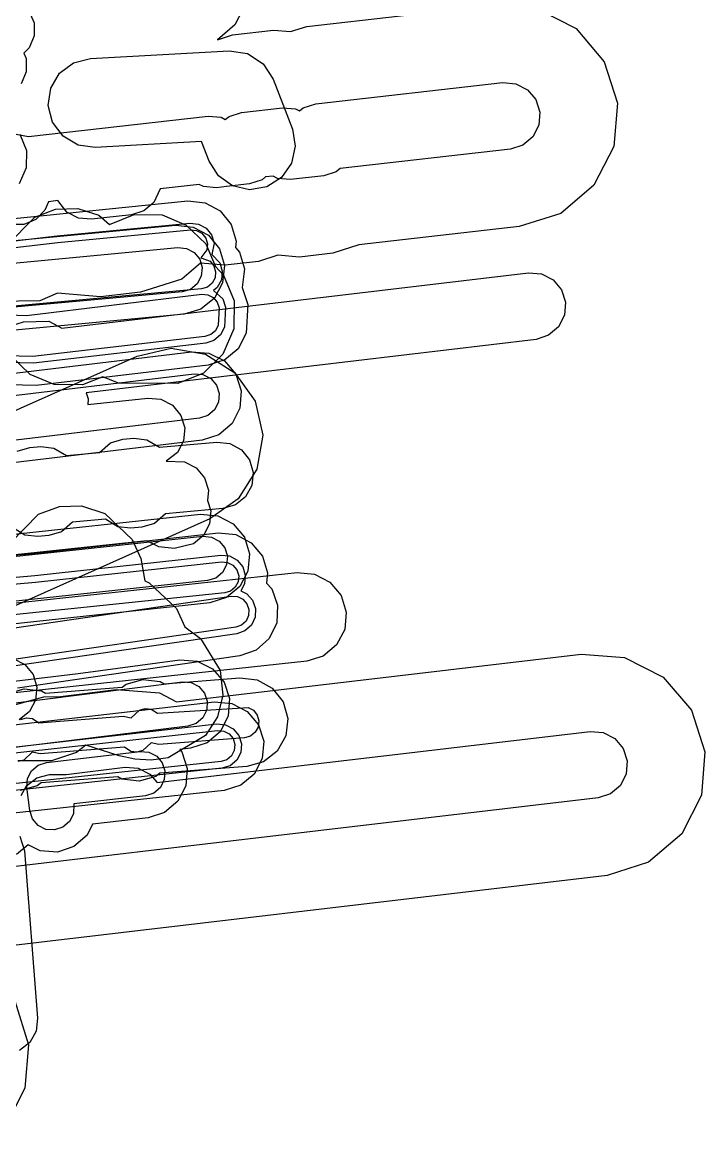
# Model space of a CAD drawing. Header units: metres. Extents: x 3158 to 3711, y 9867 to 11440.
# Drawn here: x 3309.95 to 3340.55, y 10279.9 to 10329.44 of the extents above; entities that cross this region are included whole.
import ezdxf

# ---------------------------------------------------------------- set-up
doc = ezdxf.new("R2010")
doc.units = ezdxf.units.M
doc.layers.add('AI_GREENING_EXCLUSIONS', color=1, linetype='Continuous')

msp = doc.modelspace()

# ---------------------------------------------------------------- linework, layer by layer
at = {"layer": 'AI_GREENING_EXCLUSIONS'}
for points in [[(3320.386, 10331.051), (3319.491, 10329.318), (3318.705, 10328.655), (3319.386, 10328.873), (3321.222, 10329.082), (3321.984, 10329.019), (3322.712, 10329.252), (3331.101, 10330.208)], [(3333.045, 10330.046), (3334.78, 10329.153), (3336.04, 10327.664), (3336.635, 10325.806), (3336.473, 10323.862), (3335.58, 10322.127), (3334.091, 10320.867), (3332.233, 10320.272), (3325.042, 10319.453), (3323.871, 10319.078), (3322.381, 10318.908), (3321.415, 10318.988), (3320.544, 10318.71), (3319.054, 10318.54), (3317.948, 10318.632), (3317.108, 10317.921), (3315.25, 10317.326), (3313.462, 10317.122), (3311.544, 10317.282), (3310.747, 10316.942), (3308.797, 10316.921)], [(3310.254, 10329.957), (3310.484, 10329.419), (3310.49, 10328.833), (3310.272, 10328.29), (3310.033, 10328.047), (3310.135, 10327.805), (3310.138, 10327.219), (3309.916, 10326.678)], [(3301.274, 10325.993), (3310.24, 10324.308), (3318.292, 10325.226), (3318.875, 10325.177), (3319.059, 10325.082), (3319.225, 10325.217), (3319.783, 10325.395), (3321.618, 10325.604), (3322.201, 10325.556), (3322.389, 10325.459), (3322.551, 10325.596), (3323.108, 10325.774), (3331.497, 10326.73), (3332.081, 10326.682), (3332.601, 10326.414), (3332.979, 10325.967), (3333.157, 10325.41), (3333.109, 10324.826), (3332.841, 10324.306), (3332.394, 10323.928), (3331.837, 10323.75), (3324.205, 10322.88), (3324.032, 10322.734), (3323.475, 10322.555), (3321.985, 10322.385), (3321.401, 10322.434), (3321.2, 10322.537), (3320.863, 10322.499), (3320.706, 10322.365), (3320.148, 10322.187), (3319.104, 10322.068), (3318.658, 10322.017), (3318.075, 10322.066), (3317.891, 10322.16), (3316.132, 10321.96), (3315.858, 10321.36), (3315.411, 10320.982), (3314.854, 10320.804), (3313.065, 10320.6), (3312.482, 10320.648), (3311.962, 10320.916), (3311.559, 10321.439), (3311.127, 10321.39), (3310.976, 10321.015), (3310.567, 10320.597), (3310.028, 10320.367), (3309.443, 10320.361)], [(3309.855, 10324.418), (3310.141, 10323.692), (3310.126, 10322.911), (3309.814, 10322.196)], [(3309.14, 10320.59), (3317.371, 10321.423), (3318.148, 10321.344), (3318.835, 10320.974), (3319.327, 10320.369), (3319.551, 10319.621), (3319.522, 10319.332), (3319.694, 10319.121), (3319.918, 10318.374), (3319.809, 10317.54), (3320.067, 10316.776), (3319.988, 10315.493), (3319.632, 10314.798), (3319.038, 10314.293), (3318.295, 10314.053), (3310.583, 10313.154), (3297.022, 10313.473)], [(3309.259, 10319.424), (3310.518, 10320.703), (3311.449, 10321.053), (3312.443, 10321.08), (3313.392, 10320.78), (3313.873, 10320.369), (3314.97, 10320.813), (3316.228, 10320.799), (3317.311, 10320.345), (3318.179, 10319.496), (3318.615, 10318.49), (3318.984, 10318.101), (3319.452, 10316.948), (3319.438, 10315.69), (3318.946, 10314.55), (3318.078, 10313.701), (3316.925, 10313.233), (3314.269, 10313.255), (3313.565, 10313.535), (3312.663, 10313.175), (3311.394, 10313.192), (3310.31, 10313.645), (3309.433, 10314.5)], [(3306.804, 10319.309), (3311.521, 10319.865), (3317.466, 10320.428), (3317.854, 10320.388), (3318.197, 10320.203), (3318.444, 10319.9), (3318.556, 10319.527), (3318.45, 10319.015), (3318.811, 10318.652), (3318.923, 10318.278), (3318.884, 10317.89), (3318.699, 10317.546), (3318.536, 10317.413), (3318.954, 10317.032), (3319.074, 10316.66), (3319.026, 10315.766), (3318.848, 10315.419), (3318.551, 10315.166), (3318.179, 10315.046), (3310.467, 10314.147), (3297.048, 10314.473)], [(3297.983, 10318.541), (3316.838, 10320.334), (3317.614, 10320.254), (3318.301, 10319.884), (3318.794, 10319.279), (3319.018, 10318.532), (3318.939, 10317.755), (3318.569, 10317.068), (3317.964, 10316.575), (3317.217, 10316.352), (3300.926, 10314.803)], [(3306.782, 10319.004), (3311.549, 10319.566), (3317.494, 10320.129), (3317.766, 10320.101), (3318.006, 10319.972), (3318.179, 10319.76), (3318.257, 10319.498), (3318.229, 10319.227), (3317.956, 10318.87), (3318.373, 10318.722), (3318.546, 10318.511), (3318.624, 10318.249), (3318.597, 10317.978), (3318.468, 10317.737), (3318.256, 10317.564), (3317.995, 10317.486), (3306.516, 10316.423), (3310.145, 10316.285), (3318, 10317.24), (3318.272, 10317.218), (3318.515, 10317.094), (3318.692, 10316.886), (3318.776, 10316.626), (3318.737, 10315.848), (3318.613, 10315.605), (3318.405, 10315.428), (3318.145, 10315.344), (3310.433, 10314.445), (3297.056, 10314.773)], [(3298.078, 10317.546), (3316.933, 10319.338), (3317.321, 10319.298), (3317.664, 10319.113), (3317.664, 10319.113), (3317.911, 10318.811), (3318.023, 10318.437), (3317.983, 10318.049), (3317.798, 10317.706), (3317.496, 10317.459), (3317.122, 10317.347), (3302.852, 10316.04)], [(3309.449, 10315.816), (3310.006, 10315.997), (3311.142, 10316.033), (3311.734, 10315.714), (3332.64, 10318.196), (3333.223, 10318.151), (3333.745, 10317.885), (3334.125, 10317.44), (3334.306, 10316.884), (3334.26, 10316.3), (3333.995, 10315.779), (3333.55, 10315.398), (3332.993, 10315.217), (3312.827, 10312.823), (3312.912, 10312.556), (3312.891, 10312.292), (3315.587, 10312.581), (3316.17, 10312.529), (3316.689, 10312.258), (3317.064, 10311.809), (3317.239, 10311.25), (3317.187, 10310.667), (3316.916, 10310.149), (3316.406, 10309.755), (3317.234, 10309.727), (3317.752, 10309.455), (3318.127, 10309.006), (3318.301, 10308.447), (3318.259, 10307.987), (3318.404, 10307.524), (3318.351, 10306.941), (3318.079, 10306.423), (3317.629, 10306.048), (3316.762, 10305.841), (3316.077, 10305.911), (3315.548, 10306.183), (3305.408, 10305.108)], [(3302.158, 10308.688), (3315.105, 10314.47), (3316.627, 10314.816), (3318.166, 10314.554), (3319.487, 10313.722), (3320.389, 10312.449), (3320.735, 10310.927), (3320.472, 10309.388), (3319.641, 10308.068), (3318.368, 10307.165), (3301.131, 10299.468)], [(3299.787, 10312.526), (3317.544, 10314.659), (3318.322, 10314.601), (3319.018, 10314.249), (3319.527, 10313.657), (3319.771, 10312.915), (3319.712, 10312.137), (3319.36, 10311.441), (3318.768, 10310.932), (3318.027, 10310.689), (3297.919, 10308.286)], [(3298.739, 10311.399), (3317.664, 10313.667), (3318.054, 10313.637), (3318.402, 10313.461), (3318.656, 10313.165), (3318.778, 10312.795), (3318.749, 10312.406), (3318.573, 10312.057), (3318.277, 10311.803), (3317.906, 10311.681), (3297.806, 10309.279)], [(3309.735, 10310.195), (3310.296, 10310.36), (3310.794, 10310.405), (3311.376, 10310.343), (3311.936, 10310.005), (3313.414, 10310.138), (3313.905, 10310.57), (3314.466, 10310.735), (3314.964, 10310.78), (3315.546, 10310.717), (3316.106, 10310.38), (3318.681, 10310.612), (3319.263, 10310.549), (3319.777, 10310.269), (3320.144, 10309.813), (3320.309, 10309.252), (3320.247, 10308.67), (3319.967, 10308.156), (3319.511, 10307.789), (3318.95, 10307.624), (3316.374, 10307.392), (3315.884, 10306.961), (3315.322, 10306.796), (3314.824, 10306.751), (3314.242, 10306.813), (3313.683, 10307.15), (3312.204, 10307.018), (3311.714, 10306.586), (3311.152, 10306.421), (3310.654, 10306.376), (3310.072, 10306.439), (3309.513, 10306.776)], [(3299.02, 10305.345), (3317.945, 10307.379), (3318.722, 10307.308), (3319.413, 10306.945), (3319.912, 10306.345), (3320.144, 10305.6), (3320.072, 10304.823), (3319.709, 10304.132), (3319.11, 10303.633), (3318.364, 10303.402), (3296.471, 10301.046)], [(3309.429, 10306.098), (3310.688, 10307.377), (3311.62, 10307.727), (3312.614, 10307.753), (3313.664, 10307.401), (3314.888, 10306.243), (3315.273, 10305.387), (3315.456, 10304.38), (3315.645, 10304.301), (3316.869, 10303.143), (3317.239, 10302.323), (3317.946, 10301.801), (3318.821, 10300.361), (3318.945, 10299.261), (3318.711, 10298.294), (3318.173, 10297.457), (3316.494, 10296.45), (3315.731, 10296.347), (3314.996, 10296.385), (3314.294, 10296.535), (3312.806, 10297.022), (3312.389, 10296.687), (3311.273, 10296.322), (3309.758, 10296.308)], [(3299.119, 10304.35), (3318.05, 10306.385), (3318.438, 10306.349), (3318.784, 10306.168), (3319.033, 10305.868), (3319.149, 10305.495), (3319.113, 10305.107), (3318.932, 10304.761), (3318.632, 10304.512), (3318.259, 10304.396), (3295.544, 10301.945)], [(3306.081, 10305.229), (3310.417, 10305.615), (3318.753, 10306.533), (3319.53, 10306.461), (3320.221, 10306.097), (3320.719, 10305.497), (3320.95, 10304.751), (3320.907, 10304.289), (3321.144, 10304.026), (3321.404, 10303.291), (3321.364, 10302.511), (3321.028, 10301.807), (3320.448, 10301.285), (3319.713, 10301.024), (3309.738, 10299.574)], [(3306.155, 10304.231), (3310.52, 10304.62), (3318.857, 10305.539), (3319.246, 10305.502), (3319.591, 10305.32), (3319.84, 10305.02), (3319.955, 10304.648), (3319.919, 10304.259), (3319.749, 10303.935), (3320.023, 10303.805), (3320.284, 10303.515), (3320.415, 10303.147), (3320.395, 10302.757), (3320.227, 10302.405), (3319.937, 10302.144), (3319.569, 10302.013), (3309.23, 10300.51)], [(3306.177, 10303.932), (3310.552, 10304.322), (3318.888, 10305.24), (3319.16, 10305.215), (3319.402, 10305.088), (3319.576, 10304.877), (3319.657, 10304.616), (3319.632, 10304.344), (3319.504, 10304.103), (3319.294, 10303.928), (3319.033, 10303.848), (3308.544, 10302.755)], [(3301.262, 10302.485), (3322.275, 10304.758), (3323.052, 10304.689), (3323.744, 10304.328), (3324.245, 10303.73), (3324.478, 10302.985), (3324.409, 10302.208), (3324.048, 10301.516), (3323.45, 10301.015), (3322.705, 10300.782), (3301.747, 10298.514)], [(3308.88, 10302.178), (3319.324, 10303.696), (3319.597, 10303.682), (3319.844, 10303.564), (3320.027, 10303.361), (3320.118, 10303.104), (3320.104, 10302.831), (3319.986, 10302.584), (3319.783, 10302.402), (3319.526, 10302.31), (3309.05, 10300.788)], [(3309.281, 10298.74), (3310.925, 10299.192), (3311.666, 10299.196), (3314.162, 10299.512), (3316.107, 10299.358), (3316.87, 10298.968), (3335.002, 10301.105), (3336.946, 10300.951), (3338.684, 10300.064), (3339.95, 10298.58), (3340.552, 10296.725), (3340.398, 10294.78), (3339.512, 10293.042), (3338.028, 10291.776), (3336.172, 10291.174), (3307.017, 10287.738)], [(3309.552, 10300.91), (3310.068, 10300.634), (3310.44, 10300.182), (3310.61, 10299.622), (3310.553, 10299.04), (3310.278, 10298.523), (3309.826, 10298.152)], [(3296.238, 10298.289), (3312.464, 10300.236), (3317.015, 10300.847), (3317.794, 10300.789), (3318.491, 10300.438), (3319, 10299.847), (3319.245, 10299.106), (3319.187, 10298.328), (3318.836, 10297.631), (3318.245, 10297.121), (3317.504, 10296.877), (3317.025, 10296.818), (3317.109, 10296.719), (3317.349, 10295.977), (3317.286, 10295.199), (3316.931, 10294.504), (3316.337, 10293.998), (3315.594, 10293.758), (3313.109, 10293.468), (3312.864, 10292.978), (3312.274, 10292.467), (3311.533, 10292.221), (3310.755, 10292.277), (3310.223, 10292.543), (3309.704, 10292.11)], [(3309.289, 10299.328), (3310.04, 10299.54), (3310.815, 10299.449), (3310.992, 10299.35), (3314.44, 10299.611), (3314.617, 10299.751), (3315.368, 10299.963), (3316.143, 10299.872), (3316.32, 10299.773), (3319.705, 10300.042), (3320.48, 10299.95), (3321.161, 10299.57), (3321.645, 10298.957), (3321.857, 10298.206), (3321.766, 10297.431), (3321.385, 10296.75), (3320.773, 10296.267), (3320.022, 10296.054), (3316.126, 10295.757), (3315.949, 10295.618), (3315.198, 10295.405), (3314.423, 10295.496), (3314.246, 10295.595), (3310.798, 10295.334), (3310.621, 10295.194), (3309.871, 10294.982)], [(3295.768, 10297.174), (3317.138, 10299.854), (3317.527, 10299.826), (3317.875, 10299.65), (3318.13, 10299.355), (3318.252, 10298.984), (3318.224, 10298.595), (3318.048, 10298.246), (3317.753, 10297.992), (3317.382, 10297.869), (3293.852, 10294.973)], [(3309.574, 10297.935), (3318.575, 10298.962), (3319.352, 10298.893), (3320.044, 10298.532), (3320.545, 10297.934), (3320.779, 10297.19), (3320.71, 10296.412), (3320.349, 10295.72), (3319.751, 10295.219), (3319.006, 10294.985), (3298.034, 10292.732)], [(3309.88, 10298.17), (3310.143, 10298.244), (3310.414, 10298.212), (3310.698, 10298.022), (3314.48, 10298.323), (3314.839, 10298.242), (3315.208, 10298.593), (3315.471, 10298.667), (3315.742, 10298.635), (3316.025, 10298.445), (3320.079, 10298.714), (3320.318, 10298.581), (3320.487, 10298.366), (3320.561, 10298.103), (3320.529, 10297.832), (3320.396, 10297.594), (3320.182, 10297.424), (3319.919, 10297.35), (3316.086, 10297.046), (3315.728, 10297.126), (3315.358, 10296.776), (3315.096, 10296.701), (3314.824, 10296.733), (3314.541, 10296.923), (3310.758, 10296.623), (3310.4, 10296.703), (3310.03, 10296.352), (3309.768, 10296.278)], [(3309.682, 10296.941), (3318.682, 10297.968), (3319.071, 10297.933), (3319.417, 10297.753), (3319.668, 10297.454), (3319.785, 10297.082), (3319.75, 10296.693), (3319.57, 10296.347), (3319.271, 10296.096), (3318.898, 10295.98), (3297.251, 10293.654)], [(3309.911, 10294.765), (3310.151, 10295.187), (3310.613, 10295.546), (3311.177, 10295.702), (3311.918, 10295.705), (3314.572, 10296.036), (3315.155, 10295.99), (3315.677, 10295.724), (3316.002, 10295.342), (3335.411, 10297.629), (3335.995, 10297.583), (3336.516, 10297.317), (3336.896, 10296.872), (3337.076, 10296.315), (3337.03, 10295.732), (3336.764, 10295.21), (3336.319, 10294.83), (3335.762, 10294.65), (3294.171, 10289.748)], [(3297.404, 10295.33), (3318.715, 10297.67), (3318.987, 10297.646), (3319.229, 10297.519), (3319.404, 10297.31), (3319.486, 10297.049), (3319.462, 10296.777), (3319.336, 10296.535), (3319.126, 10296.36), (3318.866, 10296.278), (3297.017, 10293.931)], [(3309.846, 10292.937), (3310.057, 10292.279), (3310.648, 10284.776), (3310.579, 10284.195), (3310.293, 10283.684), (3309.834, 10283.322)], [(3309.623, 10285.551), (3310.23, 10283.579), (3310.074, 10281.635), (3309.186, 10279.898)]]:
    msp.add_lwpolyline(points, dxfattribs=at)
for points in [[(3321.204, 10326.879), (3322.063, 10324.645), (3322.196, 10323.876), (3322.024, 10323.115), (3321.574, 10322.477), (3320.915, 10322.06), (3320.146, 10321.928), (3319.384, 10322.099), (3318.747, 10322.549), (3318.33, 10323.209), (3317.993, 10324.084), (3313.228, 10323.822), (3312.456, 10323.932), (3311.784, 10324.329), (3311.315, 10324.954), (3311.121, 10325.709), (3311.231, 10326.482), (3311.629, 10327.154), (3312.253, 10327.622), (3313.009, 10327.816), (3319.227, 10328.158), (3320.05, 10328.03), (3320.75, 10327.577), (3321.204, 10326.879)], [(3315.983, 10296.529), (3316.235, 10296.232), (3316.355, 10295.861), (3316.324, 10295.472), (3316.147, 10295.124), (3315.849, 10294.871), (3315.478, 10294.752), (3312.27, 10294.384), (3312.249, 10293.941), (3312.074, 10293.592), (3311.779, 10293.336), (3311.409, 10293.213), (3311.02, 10293.241), (3310.671, 10293.416), (3310.416, 10293.711), (3310.293, 10294.081), (3310.161, 10295.129), (3310.19, 10295.52), (3310.367, 10295.87), (3310.665, 10296.126), (3311.038, 10296.247), (3315.246, 10296.738), (3315.635, 10296.707), (3315.983, 10296.529)]]:
    msp.add_lwpolyline(points, close=True, dxfattribs=at)

doc.saveas('drawing.dxf')
